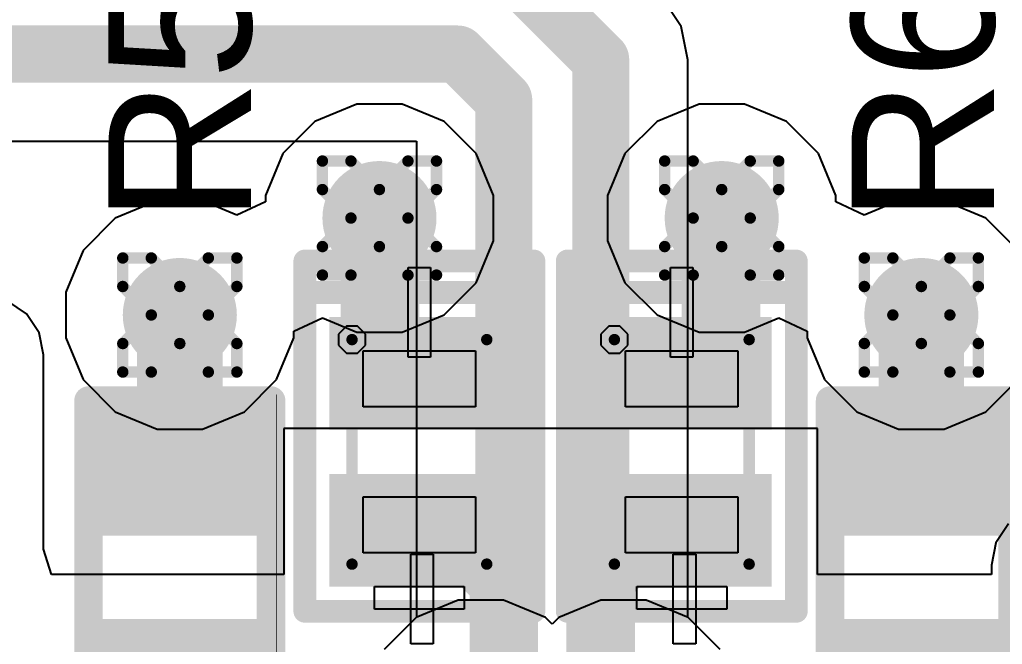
# Model space of a CAD drawing. Header units: inches. Extents: x -13 to 356, y -4 to 120.
# Drawn here: x 8.456 to 12.832, y 4.807 to 7.589 of the extents above; entities that cross this region are included whole.
import ezdxf

# ---------------------------------------------------------------- set-up
doc = ezdxf.new("R2010")
doc.units = ezdxf.units.IN
for name, color, linetype in [('Bottom Layer', 5, 'Continuous'), ('Drill Drawing', 1, 'Continuous'), ('GND', 16, 'Continuous'), ('Mechanical 15', 56, 'Continuous'), ('Mechanical 6', 56, 'Continuous'), ('POWER', 76, 'Continuous'), ('Top Layer', 1, 'Continuous'), ('Top Overlay', 2, 'Continuous'), ('Top Paste', 8, 'Continuous'), ('Top Solder', 216, 'Continuous'), ('Via Holes', 16, 'Continuous')]:
    doc.layers.add(name, color=color, linetype=linetype)
doc.styles.add('Arial', font='', dxfattribs={"height": 0.2})
doc.styles.get('Arial').set_extended_font_data('Arial')

# ---------------------------------------------------------------- blocks, each defined once
blk = doc.blocks.new('R___0402_18')
at = {"layer": 'Top Layer'}
for points in [[(-0.6985, -0.3175), (-0.6985, 0.3175), (-0.2413, 0.3175), (-0.2413, -0.3175)], [(0.2413, -0.3175), (0.2413, 0.3175), (0.6985, 0.3175), (0.6985, -0.3175)]]:
    blk.add_hatch(color=1, dxfattribs=at).paths.add_polyline_path(points)
at = {"layer": 'Top Paste'}
for points in [[(-0.6985, -0.3175), (-0.6985, 0.3175), (-0.2413, 0.3175), (-0.2413, -0.3175)], [(0.2413, -0.3175), (0.2413, 0.3175), (0.6985, 0.3175), (0.6985, -0.3175)]]:
    blk.add_hatch(color=8, dxfattribs=at).paths.add_polyline_path(points)
at = {"layer": 'Top Solder'}
for points in [[(-0.7535, -0.3725), (-0.7535, 0.3725), (-0.1863, 0.3725), (-0.1863, -0.3725)], [(0.1863, -0.3725), (0.1863, 0.3725), (0.7535, 0.3725), (0.7535, -0.3725)]]:
    blk.add_hatch(color=216, dxfattribs=at).paths.add_polyline_path(points)
at = {"layer": 'Top Overlay'}
for points in [[(-0.7874, 0.4064, 0.127, 0.127, 0), (0.7874, 0.4064, 0.127, 0.127, 0)], [(-0.7874, 0.4064, 0.127, 0.127, 0), (-0.7874, -0.4064, 0.127, 0.127, 0)], [(0.7874, 0.4064, 0.127, 0.127, 0), (0.7874, -0.4064, 0.127, 0.127, 0)], [(-0.7874, -0.4064, 0.127, 0.127, 0), (0.7874, -0.4064, 0.127, 0.127, 0)], [(-0.8128, -0.4318, 0.00323, 0.00323, 0), (0.8128, -0.4318, 0.00323, 0.00323, 0)]]:
    blk.add_lwpolyline(points, format="xyseb", dxfattribs=at)
for points in [[(-0.8191, 0.4064, 0.0635, 0.0635, 1), (-0.7556, 0.4064, 0.0635, 0.0635, 1)], [(-0.8191, 0.4064, 0.0635, 0.0635, 1), (-0.7556, 0.4064, 0.0635, 0.0635, 1)], [(0.7556, 0.4064, 0.0635, 0.0635, 1), (0.8191, 0.4064, 0.0635, 0.0635, 1)], [(0.7556, 0.4064, 0.0635, 0.0635, 1), (0.8191, 0.4064, 0.0635, 0.0635, 1)], [(-0.8191, -0.4064, 0.0635, 0.0635, 1), (-0.7556, -0.4064, 0.0635, 0.0635, 1)], [(-0.8191, -0.4064, 0.0635, 0.0635, 1), (-0.7556, -0.4064, 0.0635, 0.0635, 1)], [(0.7556, -0.4064, 0.0635, 0.0635, 1), (0.8191, -0.4064, 0.0635, 0.0635, 1)], [(0.7556, -0.4064, 0.0635, 0.0635, 1), (0.8191, -0.4064, 0.0635, 0.0635, 1)], [(-0.8136, -0.4318, 0.00161, 0.00161, 1), (-0.812, -0.4318, 0.00161, 0.00161, 1)], [(0.812, -0.4318, 0.00161, 0.00161, 1), (0.8136, -0.4318, 0.00161, 0.00161, 1)]]:
    blk.add_lwpolyline(points, format="xyseb", close=True, dxfattribs=at)
blk = doc.blocks.new('R___0402_19')
at = {"layer": 'Top Layer'}
for points in [[(-0.6985, -0.3175), (-0.6985, 0.3175), (-0.2413, 0.3175), (-0.2413, -0.3175)], [(0.2413, -0.3175), (0.2413, 0.3175), (0.6985, 0.3175), (0.6985, -0.3175)]]:
    blk.add_hatch(color=1, dxfattribs=at).paths.add_polyline_path(points)
at = {"layer": 'Top Paste'}
for points in [[(-0.6985, -0.3175), (-0.6985, 0.3175), (-0.2413, 0.3175), (-0.2413, -0.3175)], [(0.2413, -0.3175), (0.2413, 0.3175), (0.6985, 0.3175), (0.6985, -0.3175)]]:
    blk.add_hatch(color=8, dxfattribs=at).paths.add_polyline_path(points)
at = {"layer": 'Top Solder'}
for points in [[(-0.7535, -0.3725), (-0.7535, 0.3725), (-0.1863, 0.3725), (-0.1863, -0.3725)], [(0.1863, -0.3725), (0.1863, 0.3725), (0.7535, 0.3725), (0.7535, -0.3725)]]:
    blk.add_hatch(color=216, dxfattribs=at).paths.add_polyline_path(points)
at = {"layer": 'Top Overlay'}
for points in [[(-0.7874, 0.4064, 0.127, 0.127, 0), (0.7874, 0.4064, 0.127, 0.127, 0)], [(-0.7874, 0.4064, 0.127, 0.127, 0), (-0.7874, -0.4064, 0.127, 0.127, 0)], [(0.7874, 0.4064, 0.127, 0.127, 0), (0.7874, -0.4064, 0.127, 0.127, 0)], [(-0.7874, -0.4064, 0.127, 0.127, 0), (0.7874, -0.4064, 0.127, 0.127, 0)], [(-0.8128, -0.4318, 0.00323, 0.00323, 0), (0.8128, -0.4318, 0.00323, 0.00323, 0)]]:
    blk.add_lwpolyline(points, format="xyseb", dxfattribs=at)
for points in [[(-0.8191, 0.4064, 0.0635, 0.0635, 1), (-0.7556, 0.4064, 0.0635, 0.0635, 1)], [(-0.8191, 0.4064, 0.0635, 0.0635, 1), (-0.7556, 0.4064, 0.0635, 0.0635, 1)], [(0.7556, 0.4064, 0.0635, 0.0635, 1), (0.8191, 0.4064, 0.0635, 0.0635, 1)], [(0.7556, 0.4064, 0.0635, 0.0635, 1), (0.8191, 0.4064, 0.0635, 0.0635, 1)], [(-0.8191, -0.4064, 0.0635, 0.0635, 1), (-0.7556, -0.4064, 0.0635, 0.0635, 1)], [(-0.8191, -0.4064, 0.0635, 0.0635, 1), (-0.7556, -0.4064, 0.0635, 0.0635, 1)], [(0.7556, -0.4064, 0.0635, 0.0635, 1), (0.8191, -0.4064, 0.0635, 0.0635, 1)], [(0.7556, -0.4064, 0.0635, 0.0635, 1), (0.8191, -0.4064, 0.0635, 0.0635, 1)], [(-0.8136, -0.4318, 0.00161, 0.00161, 1), (-0.812, -0.4318, 0.00161, 0.00161, 1)], [(0.812, -0.4318, 0.00161, 0.00161, 1), (0.8136, -0.4318, 0.00161, 0.00161, 1)]]:
    blk.add_lwpolyline(points, format="xyseb", close=True, dxfattribs=at)
blk = doc.blocks.new('X1_DFN1006_2_L1_0_W0_6_RD_53')
at = {"layer": 'Top Layer'}
for points in [[(-0.55, 0.35), (-0.15, 0.35), (-0.15, -0.35), (-0.55, -0.35)], [(0.15, 0.35), (0.55, 0.35), (0.55, -0.35), (0.15, -0.35)]]:
    blk.add_hatch(color=1, dxfattribs=at).paths.add_polyline_path(points)
at = {"layer": 'Top Paste'}
for points in [[(-0.55, 0.35), (-0.15, 0.35), (-0.15, -0.35), (-0.55, -0.35)], [(0.15, 0.35), (0.55, 0.35), (0.55, -0.35), (0.15, -0.35)]]:
    blk.add_hatch(color=8, dxfattribs=at).paths.add_polyline_path(points)
at = {"layer": 'Top Solder'}
for points in [[(-0.6008, 0.4008), (-0.0992, 0.4008), (-0.0992, -0.4008), (-0.6008, -0.4008)], [(0.0992, 0.4008), (0.6008, 0.4008), (0.6008, -0.4008), (0.0992, -0.4008)]]:
    blk.add_hatch(color=216, dxfattribs=at).paths.add_polyline_path(points)
at = {"layer": 'Mechanical 15'}
for p, q in [((-0.4501, -0.25), (-0.4501, 0.25)), ((-0.4501, 0.25), (-0.2001, 0.25)), ((-0.2001, 0.25), (-0.2001, -0.25)), ((0.2, 0.25), (0.2, 0.25)), ((0.2, 0.25), (0.45, 0.25)), ((0.2, -0.25), (0.2, 0.25)), ((0.45, 0.25), (0.45, -0.25)), ((-0.5247, -0.24), (-0.5598, -0.2751)), ((-0.475, -0.24), (-0.5247, -0.24)), ((-0.4399, -0.2751), (-0.475, -0.24)), ((-0.2001, -0.25), (-0.4501, -0.25)), ((-0.2001, -0.25), (-0.2001, -0.25)), ((0.45, -0.25), (0.2, -0.25)), ((-0.5598, -0.2751), (-0.5598, -0.3)), ((-0.5598, -0.3), (-0.5598, -0.3248)), ((-0.4399, -0.3), (-0.4399, -0.2751)), ((-0.4399, -0.3), (-0.4399, -0.3)), ((-0.4399, -0.3248), (-0.4399, -0.3)), ((-0.5598, -0.3248), (-0.5247, -0.3599)), ((-0.475, -0.3599), (-0.4399, -0.3248)), ((-0.5247, -0.3599), (-0.475, -0.3599))]:
    blk.add_line(p, q, dxfattribs=at)
for points in [[(-0.5, -0.3, 0.0508, 0.0508, 0), (-0.5, 0.3, 0.0508, 0.0508, 0)], [(0.5, 0.3, 0.0508, 0.0508, 0), (-0.5, 0.3, 0.0508, 0.0508, 0)], [(0.5, -0.3, 0.0508, 0.0508, 0), (0.5, 0.3, 0.0508, 0.0508, 0)], [(0.5, -0.3, 0.0508, 0.0508, 0), (-0.5, -0.3, 0.0508, 0.0508, 0)]]:
    blk.add_lwpolyline(points, format="xyseb", dxfattribs=at)
for points in [[(-0.5127, 0.3, 0.0254, 0.0254, 1), (-0.4873, 0.3, 0.0254, 0.0254, 1)], [(-0.5127, 0.3, 0.0254, 0.0254, 1), (-0.4873, 0.3, 0.0254, 0.0254, 1)], [(0.4873, 0.3, 0.0254, 0.0254, 1), (0.5127, 0.3, 0.0254, 0.0254, 1)], [(0.4873, 0.3, 0.0254, 0.0254, 1), (0.5127, 0.3, 0.0254, 0.0254, 1)], [(-0.5127, -0.3, 0.0254, 0.0254, 1), (-0.4873, -0.3, 0.0254, 0.0254, 1)], [(-0.5127, -0.3, 0.0254, 0.0254, 1), (-0.4873, -0.3, 0.0254, 0.0254, 1)], [(0.4873, -0.3, 0.0254, 0.0254, 1), (0.5127, -0.3, 0.0254, 0.0254, 1)], [(0.4873, -0.3, 0.0254, 0.0254, 1), (0.5127, -0.3, 0.0254, 0.0254, 1)]]:
    blk.add_lwpolyline(points, format="xyseb", close=True, dxfattribs=at)
at = {"layer": 'Mechanical 6'}
for p, q in [((0.6, -0.2), (0.6, 0.2)), ((0.6, 0.2), (0.7, 0.2)), ((0.7, 0.2), (0.7, -0.2)), ((-0.8211, 0.0492), (-0.8211, 0.0492)), ((-0.8211, 0.0492), (-0.4212, 0.0492)), ((-0.8211, -0.0507), (-0.8211, 0.0492)), ((-0.8211, 0.0492), (-0.8211, 0.0492)), ((-0.4212, 0.0492), (-0.4212, -0.0507)), ((0.4552, 0.062), (0.4552, 0.062)), ((0.4552, 0.062), (0.8552, 0.062)), ((0.4552, -0.038), (0.4552, 0.062)), ((0.4552, 0.062), (0.4552, 0.062)), ((0.8552, 0.062), (0.8552, -0.038)), ((0.8552, -0.038), (0.4552, -0.038)), ((-0.4212, -0.0507), (-0.8211, -0.0507)), ((0.6, -0.2), (0.6, -0.2)), ((0.7, -0.2), (0.6, -0.2)), ((0.6, -0.2), (0.6, -0.2))]:
    blk.add_line(p, q, dxfattribs=at)
at = {"layer": 'Top Overlay'}
for points in [[(0.71, 0.51, 0.1016, 0.1016, 0), (-0.85, 0.51, 0.1016, 0.1016, 0)], [(-0.85, -0.51, 0.1016, 0.1016, 0), (-0.85, 0.51, 0.1016, 0.1016, 0)], [(-0.71, -0.51, 0.1016, 0.1016, 0), (-0.71, 0.51, 0.1016, 0.1016, 0)], [(0.71, -0.51, 0.1016, 0.1016, 0), (0.71, 0.51, 0.1016, 0.1016, 0)], [(0.71, -0.51, 0.1016, 0.1016, 0), (-0.85, -0.51, 0.1016, 0.1016, 0)]]:
    blk.add_lwpolyline(points, format="xyseb", dxfattribs=at)
for points in [[(-0.8754, 0.51, 0.0508, 0.0508, 1), (-0.8246, 0.51, 0.0508, 0.0508, 1)], [(-0.8754, 0.51, 0.0508, 0.0508, 1), (-0.8246, 0.51, 0.0508, 0.0508, 1)], [(-0.7354, 0.51, 0.0508, 0.0508, 1), (-0.6846, 0.51, 0.0508, 0.0508, 1)], [(0.6846, 0.51, 0.0508, 0.0508, 1), (0.7354, 0.51, 0.0508, 0.0508, 1)], [(0.6846, 0.51, 0.0508, 0.0508, 1), (0.7354, 0.51, 0.0508, 0.0508, 1)], [(-0.8754, -0.51, 0.0508, 0.0508, 1), (-0.8246, -0.51, 0.0508, 0.0508, 1)], [(-0.8754, -0.51, 0.0508, 0.0508, 1), (-0.8246, -0.51, 0.0508, 0.0508, 1)], [(-0.7354, -0.51, 0.0508, 0.0508, 1), (-0.6846, -0.51, 0.0508, 0.0508, 1)], [(0.6846, -0.51, 0.0508, 0.0508, 1), (0.7354, -0.51, 0.0508, 0.0508, 1)], [(0.6846, -0.51, 0.0508, 0.0508, 1), (0.7354, -0.51, 0.0508, 0.0508, 1)]]:
    blk.add_lwpolyline(points, format="xyseb", close=True, dxfattribs=at)
blk = doc.blocks.new('X1_DFN1006_2_L1_0_W0_6_RD_54')
at = {"layer": 'Top Layer'}
for points in [[(-0.55, 0.35), (-0.15, 0.35), (-0.15, -0.35), (-0.55, -0.35)], [(0.15, 0.35), (0.55, 0.35), (0.55, -0.35), (0.15, -0.35)]]:
    blk.add_hatch(color=1, dxfattribs=at).paths.add_polyline_path(points)
at = {"layer": 'Top Paste'}
for points in [[(-0.55, 0.35), (-0.15, 0.35), (-0.15, -0.35), (-0.55, -0.35)], [(0.15, 0.35), (0.55, 0.35), (0.55, -0.35), (0.15, -0.35)]]:
    blk.add_hatch(color=8, dxfattribs=at).paths.add_polyline_path(points)
at = {"layer": 'Top Solder'}
for points in [[(-0.6008, 0.4008), (-0.0992, 0.4008), (-0.0992, -0.4008), (-0.6008, -0.4008)], [(0.0992, 0.4008), (0.6008, 0.4008), (0.6008, -0.4008), (0.0992, -0.4008)]]:
    blk.add_hatch(color=216, dxfattribs=at).paths.add_polyline_path(points)
at = {"layer": 'Mechanical 15'}
for p, q in [((-0.4501, -0.25), (-0.4501, 0.25)), ((-0.4501, 0.25), (-0.2001, 0.25)), ((-0.2001, 0.25), (-0.2001, -0.25)), ((0.2, 0.25), (0.2, 0.25)), ((0.2, 0.25), (0.45, 0.25)), ((0.2, -0.25), (0.2, 0.25)), ((0.45, 0.25), (0.45, -0.25)), ((-0.5247, -0.24), (-0.5598, -0.2751)), ((-0.475, -0.24), (-0.5247, -0.24)), ((-0.4399, -0.2751), (-0.475, -0.24)), ((-0.2001, -0.25), (-0.4501, -0.25)), ((-0.2001, -0.25), (-0.2001, -0.25)), ((0.45, -0.25), (0.2, -0.25)), ((-0.5598, -0.2751), (-0.5598, -0.3)), ((-0.5598, -0.3), (-0.5598, -0.3248)), ((-0.4399, -0.3), (-0.4399, -0.2751)), ((-0.4399, -0.3), (-0.4399, -0.3)), ((-0.4399, -0.3248), (-0.4399, -0.3)), ((-0.5598, -0.3248), (-0.5247, -0.3599)), ((-0.475, -0.3599), (-0.4399, -0.3248)), ((-0.5247, -0.3599), (-0.475, -0.3599))]:
    blk.add_line(p, q, dxfattribs=at)
for points in [[(-0.5, -0.3, 0.0508, 0.0508, 0), (-0.5, 0.3, 0.0508, 0.0508, 0)], [(0.5, 0.3, 0.0508, 0.0508, 0), (-0.5, 0.3, 0.0508, 0.0508, 0)], [(0.5, -0.3, 0.0508, 0.0508, 0), (0.5, 0.3, 0.0508, 0.0508, 0)], [(0.5, -0.3, 0.0508, 0.0508, 0), (-0.5, -0.3, 0.0508, 0.0508, 0)]]:
    blk.add_lwpolyline(points, format="xyseb", dxfattribs=at)
for points in [[(-0.5127, 0.3, 0.0254, 0.0254, 1), (-0.4873, 0.3, 0.0254, 0.0254, 1)], [(-0.5127, 0.3, 0.0254, 0.0254, 1), (-0.4873, 0.3, 0.0254, 0.0254, 1)], [(0.4873, 0.3, 0.0254, 0.0254, 1), (0.5127, 0.3, 0.0254, 0.0254, 1)], [(0.4873, 0.3, 0.0254, 0.0254, 1), (0.5127, 0.3, 0.0254, 0.0254, 1)], [(-0.5127, -0.3, 0.0254, 0.0254, 1), (-0.4873, -0.3, 0.0254, 0.0254, 1)], [(-0.5127, -0.3, 0.0254, 0.0254, 1), (-0.4873, -0.3, 0.0254, 0.0254, 1)], [(0.4873, -0.3, 0.0254, 0.0254, 1), (0.5127, -0.3, 0.0254, 0.0254, 1)], [(0.4873, -0.3, 0.0254, 0.0254, 1), (0.5127, -0.3, 0.0254, 0.0254, 1)]]:
    blk.add_lwpolyline(points, format="xyseb", close=True, dxfattribs=at)
at = {"layer": 'Mechanical 6'}
for p, q in [((0.6, -0.2), (0.6, 0.2)), ((0.6, 0.2), (0.7, 0.2)), ((0.7, 0.2), (0.7, -0.2)), ((-0.8211, 0.0492), (-0.8211, 0.0492)), ((-0.8211, 0.0492), (-0.4212, 0.0492)), ((-0.8211, -0.0507), (-0.8211, 0.0492)), ((-0.8211, 0.0492), (-0.8211, 0.0492)), ((-0.4212, 0.0492), (-0.4212, -0.0507)), ((0.4552, 0.062), (0.4552, 0.062)), ((0.4552, 0.062), (0.8552, 0.062)), ((0.4552, -0.038), (0.4552, 0.062)), ((0.4552, 0.062), (0.4552, 0.062)), ((0.8552, 0.062), (0.8552, -0.038)), ((0.8552, -0.038), (0.4552, -0.038)), ((-0.4212, -0.0507), (-0.8211, -0.0507)), ((0.6, -0.2), (0.6, -0.2)), ((0.7, -0.2), (0.6, -0.2)), ((0.6, -0.2), (0.6, -0.2))]:
    blk.add_line(p, q, dxfattribs=at)
at = {"layer": 'Top Overlay'}
for points in [[(0.71, 0.51, 0.1016, 0.1016, 0), (-0.85, 0.51, 0.1016, 0.1016, 0)], [(-0.85, -0.51, 0.1016, 0.1016, 0), (-0.85, 0.51, 0.1016, 0.1016, 0)], [(-0.71, -0.51, 0.1016, 0.1016, 0), (-0.71, 0.51, 0.1016, 0.1016, 0)], [(0.71, -0.51, 0.1016, 0.1016, 0), (0.71, 0.51, 0.1016, 0.1016, 0)], [(0.71, -0.51, 0.1016, 0.1016, 0), (-0.85, -0.51, 0.1016, 0.1016, 0)]]:
    blk.add_lwpolyline(points, format="xyseb", dxfattribs=at)
for points in [[(-0.8754, 0.51, 0.0508, 0.0508, 1), (-0.8246, 0.51, 0.0508, 0.0508, 1)], [(-0.8754, 0.51, 0.0508, 0.0508, 1), (-0.8246, 0.51, 0.0508, 0.0508, 1)], [(-0.7354, 0.51, 0.0508, 0.0508, 1), (-0.6846, 0.51, 0.0508, 0.0508, 1)], [(0.6846, 0.51, 0.0508, 0.0508, 1), (0.7354, 0.51, 0.0508, 0.0508, 1)], [(0.6846, 0.51, 0.0508, 0.0508, 1), (0.7354, 0.51, 0.0508, 0.0508, 1)], [(-0.8754, -0.51, 0.0508, 0.0508, 1), (-0.8246, -0.51, 0.0508, 0.0508, 1)], [(-0.8754, -0.51, 0.0508, 0.0508, 1), (-0.8246, -0.51, 0.0508, 0.0508, 1)], [(-0.7354, -0.51, 0.0508, 0.0508, 1), (-0.6846, -0.51, 0.0508, 0.0508, 1)], [(0.6846, -0.51, 0.0508, 0.0508, 1), (0.7354, -0.51, 0.0508, 0.0508, 1)], [(0.6846, -0.51, 0.0508, 0.0508, 1), (0.7354, -0.51, 0.0508, 0.0508, 1)]]:
    blk.add_lwpolyline(points, format="xyseb", close=True, dxfattribs=at)

msp = doc.modelspace()

# ---------------------------------------------------------------- hatches: boundary and pattern name
at = {"layer": 'Bottom Layer'}
h = msp.add_hatch(color=5, dxfattribs=at)
edge = h.paths.add_edge_path()
edge.add_arc((10.0584, 6.7056), 0.254, 0, 360)
h = msp.add_hatch(color=5, dxfattribs=at)
edge = h.paths.add_edge_path()
edge.add_arc((11.5824, 6.7056), 0.254, 0, 360)
h = msp.add_hatch(color=5, dxfattribs=at)
edge = h.paths.add_edge_path()
edge.add_arc((9.1694, 6.2738), 0.254, 0, 360)
h = msp.add_hatch(color=5, dxfattribs=at)
edge = h.paths.add_edge_path()
edge.add_arc((12.4714, 6.2738), 0.254, 0, 360)
at = {"layer": 'GND'}
h = msp.add_hatch(color=16, dxfattribs=at)
edge = h.paths.add_edge_path()
edge.add_arc((10.0584, 6.7056), 0.254, 0, 360)
h = msp.add_hatch(color=16, dxfattribs=at)
edge = h.paths.add_edge_path()
edge.add_arc((11.5824, 6.7056), 0.254, 0, 360)
h = msp.add_hatch(color=16, dxfattribs=at)
edge = h.paths.add_edge_path()
edge.add_arc((9.1694, 6.2738), 0.254, 0, 360)
h = msp.add_hatch(color=16, dxfattribs=at)
edge = h.paths.add_edge_path()
edge.add_arc((12.4714, 6.2738), 0.254, 0, 360)
at = {"layer": 'POWER'}
h = msp.add_hatch(color=76, dxfattribs=at)
edge = h.paths.add_edge_path()
edge.add_arc((10.0584, 6.7056), 0.254, 0, 360)
h = msp.add_hatch(color=76, dxfattribs=at)
edge = h.paths.add_edge_path()
edge.add_arc((11.5824, 6.7056), 0.254, 0, 360)
h = msp.add_hatch(color=76, dxfattribs=at)
edge = h.paths.add_edge_path()
edge.add_arc((9.1694, 6.2738), 0.254, 0, 360)
h = msp.add_hatch(color=76, dxfattribs=at)
edge = h.paths.add_edge_path()
edge.add_arc((12.4714, 6.2738), 0.254, 0, 360)
at = {"layer": 'Top Layer'}
h = msp.add_hatch(color=1, dxfattribs=at)
edge = h.paths.add_edge_path()
edge.add_arc((10.0584, 6.7056), 0.254, 0, 360)
h = msp.add_hatch(color=1, dxfattribs=at)
edge = h.paths.add_edge_path()
edge.add_arc((11.5824, 6.7056), 0.254, 0, 360)
for points in [[(9.8862, 5.8142), (10.2362, 5.8142), (10.2362, 6.7056), (9.8862, 6.7056)], [(11.7546, 6.7056), (11.4046, 6.7056), (11.4046, 5.8142), (11.7546, 5.8142)]]:
    msp.add_hatch(color=1, dxfattribs=at).paths.add_polyline_path(points)
h = msp.add_hatch(color=1, dxfattribs=at)
edge = h.paths.add_edge_path()
edge.add_arc((9.1694, 6.2738), 0.254, 0, 360)
h = msp.add_hatch(color=1, dxfattribs=at)
edge = h.paths.add_edge_path()
edge.add_arc((12.4714, 6.2738), 0.254, 0, 360)
at = {"layer": 'Via Holes'}
h = msp.add_hatch(color=7, dxfattribs=at)
edge = h.paths.add_edge_path()
edge.add_arc((10.0584, 6.7056), 0.127, 0, 360)
h = msp.add_hatch(color=7, dxfattribs=at)
edge = h.paths.add_edge_path()
edge.add_arc((11.5824, 6.7056), 0.127, 0, 360)
h = msp.add_hatch(color=7, dxfattribs=at)
edge = h.paths.add_edge_path()
edge.add_arc((9.1694, 6.2738), 0.127, 0, 360)
h = msp.add_hatch(color=7, dxfattribs=at)
edge = h.paths.add_edge_path()
edge.add_arc((12.4714, 6.2738), 0.127, 0, 360)

# ---------------------------------------------------------------- linework, layer by layer
at = {"layer": 'Bottom Layer'}
for p, q in [((11.4025, 7.5594), (11.3183, 7.6854)), ((11.4321, 7.4107), (11.4025, 7.5594)), ((11.4321, 4.9268), (11.4321, 7.4107)), ((5.7964, 7.0479), (10.2234, 7.0479)), ((10.2234, 7.0479), (10.2234, 4.9268)), ((10.2225, 4.9265), (10.0796, 4.7836)), ((10.2234, 4.9268), (10.2225, 4.9265)), ((11.433, 4.9265), (11.4321, 4.9268)), ((11.5759, 4.7836), (11.433, 4.9265))]:
    msp.add_line(p, q, dxfattribs=at)
for points in [[(10.5862, 7.8681, 0.254, 0.254, 0), (11.0436, 7.4107, 0.254, 0.254, 0)], [(5.387, 7.4363, 0.254, 0.254, 0), (10.4073, 7.4363, 0.254, 0.254, 0)], [(10.4073, 7.4363, 0.254, 0.254, 0), (10.6118, 7.2318, 0.254, 0.254, 0)], [(11.0436, 4.6524, 0.254, 0.254, 0), (11.0436, 7.4107, 0.254, 0.254, 0)], [(10.6118, 4.6524, 0.254, 0.254, 0), (10.6118, 7.2318, 0.254, 0.254, 0)]]:
    msp.add_lwpolyline(points, format="xyseb", dxfattribs=at)
for points in [[(10.3438, 7.4363, 0.127, 0.127, 1), (10.4708, 7.4363, 0.127, 0.127, 1)], [(10.3438, 7.4363, 0.127, 0.127, 1), (10.4708, 7.4363, 0.127, 0.127, 1)], [(10.9801, 7.4107, 0.127, 0.127, 1), (11.1071, 7.4107, 0.127, 0.127, 1)], [(10.9801, 7.4107, 0.127, 0.127, 1), (11.1071, 7.4107, 0.127, 0.127, 1)], [(10.5483, 7.2318, 0.127, 0.127, 1), (10.6753, 7.2318, 0.127, 0.127, 1)], [(10.5483, 7.2318, 0.127, 0.127, 1), (10.6753, 7.2318, 0.127, 0.127, 1)]]:
    msp.add_lwpolyline(points, format="xyseb", close=True, dxfattribs=at)
at = {"layer": 'Drill Drawing'}
for points in [[(9.8044, 6.8326, 0.0508, 0.0508, 0), (9.8044, 6.9596, 0.0508, 0.0508, 0)], [(9.8044, 6.9596, 0.0508, 0.0508, 0), (9.9314, 6.9596, 0.0508, 0.0508, 0)], [(9.9314, 6.9596, 0.0508, 0.0508, 0), (10.0584, 6.8326, 0.0508, 0.0508, 0)], [(10.0584, 6.8326, 0.0508, 0.0508, 0), (10.1854, 6.9596, 0.0508, 0.0508, 0)], [(10.1854, 6.9596, 0.0508, 0.0508, 0), (10.3124, 6.9596, 0.0508, 0.0508, 0)], [(10.3124, 6.8326, 0.0508, 0.0508, 0), (10.3124, 6.9596, 0.0508, 0.0508, 0)], [(11.3284, 6.8326, 0.0508, 0.0508, 0), (11.3284, 6.9596, 0.0508, 0.0508, 0)], [(11.3284, 6.9596, 0.0508, 0.0508, 0), (11.4554, 6.9596, 0.0508, 0.0508, 0)], [(11.4554, 6.9596, 0.0508, 0.0508, 0), (11.5824, 6.8326, 0.0508, 0.0508, 0)], [(11.5824, 6.8326, 0.0508, 0.0508, 0), (11.7094, 6.9596, 0.0508, 0.0508, 0)], [(11.7094, 6.9596, 0.0508, 0.0508, 0), (11.8364, 6.9596, 0.0508, 0.0508, 0)], [(11.8364, 6.8326, 0.0508, 0.0508, 0), (11.8364, 6.9596, 0.0508, 0.0508, 0)], [(9.8044, 6.8326, 0.0508, 0.0508, 0), (9.9314, 6.7056, 0.0508, 0.0508, 0)], [(10.1854, 6.7056, 0.0508, 0.0508, 0), (10.3124, 6.8326, 0.0508, 0.0508, 0)], [(11.3284, 6.8326, 0.0508, 0.0508, 0), (11.4554, 6.7056, 0.0508, 0.0508, 0)], [(11.7094, 6.7056, 0.0508, 0.0508, 0), (11.8364, 6.8326, 0.0508, 0.0508, 0)], [(9.8044, 6.5786, 0.0508, 0.0508, 0), (9.9314, 6.7056, 0.0508, 0.0508, 0)], [(10.1854, 6.7056, 0.0508, 0.0508, 0), (10.3124, 6.5786, 0.0508, 0.0508, 0)], [(11.3284, 6.5786, 0.0508, 0.0508, 0), (11.4554, 6.7056, 0.0508, 0.0508, 0)], [(11.7094, 6.7056, 0.0508, 0.0508, 0), (11.8364, 6.5786, 0.0508, 0.0508, 0)], [(9.8044, 6.4516, 0.0508, 0.0508, 0), (9.8044, 6.5786, 0.0508, 0.0508, 0)], [(9.9314, 6.4516, 0.0508, 0.0508, 0), (10.0584, 6.5786, 0.0508, 0.0508, 0)], [(10.0584, 6.5786, 0.0508, 0.0508, 0), (10.1854, 6.4516, 0.0508, 0.0508, 0)], [(10.3124, 6.4516, 0.0508, 0.0508, 0), (10.3124, 6.5786, 0.0508, 0.0508, 0)], [(11.3284, 6.4516, 0.0508, 0.0508, 0), (11.3284, 6.5786, 0.0508, 0.0508, 0)], [(11.4554, 6.4516, 0.0508, 0.0508, 0), (11.5824, 6.5786, 0.0508, 0.0508, 0)], [(11.5824, 6.5786, 0.0508, 0.0508, 0), (11.7094, 6.4516, 0.0508, 0.0508, 0)], [(11.8364, 6.4516, 0.0508, 0.0508, 0), (11.8364, 6.5786, 0.0508, 0.0508, 0)], [(8.9154, 6.4008, 0.0508, 0.0508, 0), (8.9154, 6.5278, 0.0508, 0.0508, 0)], [(8.9154, 6.5278, 0.0508, 0.0508, 0), (9.0424, 6.5278, 0.0508, 0.0508, 0)], [(9.0424, 6.5278, 0.0508, 0.0508, 0), (9.1694, 6.4008, 0.0508, 0.0508, 0)], [(9.1694, 6.4008, 0.0508, 0.0508, 0), (9.2964, 6.5278, 0.0508, 0.0508, 0)], [(9.2964, 6.5278, 0.0508, 0.0508, 0), (9.4234, 6.5278, 0.0508, 0.0508, 0)], [(9.4234, 6.4008, 0.0508, 0.0508, 0), (9.4234, 6.5278, 0.0508, 0.0508, 0)], [(12.2174, 6.4008, 0.0508, 0.0508, 0), (12.2174, 6.5278, 0.0508, 0.0508, 0)], [(12.2174, 6.5278, 0.0508, 0.0508, 0), (12.3444, 6.5278, 0.0508, 0.0508, 0)], [(12.3444, 6.5278, 0.0508, 0.0508, 0), (12.4714, 6.4008, 0.0508, 0.0508, 0)], [(12.4714, 6.4008, 0.0508, 0.0508, 0), (12.5984, 6.5278, 0.0508, 0.0508, 0)], [(12.5984, 6.5278, 0.0508, 0.0508, 0), (12.7254, 6.5278, 0.0508, 0.0508, 0)], [(12.7254, 6.4008, 0.0508, 0.0508, 0), (12.7254, 6.5278, 0.0508, 0.0508, 0)], [(9.8044, 6.4516, 0.0508, 0.0508, 0), (9.9314, 6.4516, 0.0508, 0.0508, 0)], [(10.1854, 6.4516, 0.0508, 0.0508, 0), (10.3124, 6.4516, 0.0508, 0.0508, 0)], [(11.3284, 6.4516, 0.0508, 0.0508, 0), (11.4554, 6.4516, 0.0508, 0.0508, 0)], [(11.7094, 6.4516, 0.0508, 0.0508, 0), (11.8364, 6.4516, 0.0508, 0.0508, 0)], [(8.9154, 6.4008, 0.0508, 0.0508, 0), (9.0424, 6.2738, 0.0508, 0.0508, 0)], [(9.2964, 6.2738, 0.0508, 0.0508, 0), (9.4234, 6.4008, 0.0508, 0.0508, 0)], [(12.2174, 6.4008, 0.0508, 0.0508, 0), (12.3444, 6.2738, 0.0508, 0.0508, 0)], [(12.5984, 6.2738, 0.0508, 0.0508, 0), (12.7254, 6.4008, 0.0508, 0.0508, 0)], [(8.9154, 6.1468, 0.0508, 0.0508, 0), (9.0424, 6.2738, 0.0508, 0.0508, 0)], [(9.2964, 6.2738, 0.0508, 0.0508, 0), (9.4234, 6.1468, 0.0508, 0.0508, 0)], [(12.2174, 6.1468, 0.0508, 0.0508, 0), (12.3444, 6.2738, 0.0508, 0.0508, 0)], [(12.5984, 6.2738, 0.0508, 0.0508, 0), (12.7254, 6.1468, 0.0508, 0.0508, 0)], [(8.9154, 6.0198, 0.0508, 0.0508, 0), (8.9154, 6.1468, 0.0508, 0.0508, 0)], [(9.0424, 6.0198, 0.0508, 0.0508, 0), (9.1694, 6.1468, 0.0508, 0.0508, 0)], [(9.1694, 6.1468, 0.0508, 0.0508, 0), (9.2964, 6.0198, 0.0508, 0.0508, 0)], [(9.4234, 6.0198, 0.0508, 0.0508, 0), (9.4234, 6.1468, 0.0508, 0.0508, 0)], [(12.2174, 6.0198, 0.0508, 0.0508, 0), (12.2174, 6.1468, 0.0508, 0.0508, 0)], [(12.3444, 6.0198, 0.0508, 0.0508, 0), (12.4714, 6.1468, 0.0508, 0.0508, 0)], [(12.4714, 6.1468, 0.0508, 0.0508, 0), (12.5984, 6.0198, 0.0508, 0.0508, 0)], [(12.7254, 6.0198, 0.0508, 0.0508, 0), (12.7254, 6.1468, 0.0508, 0.0508, 0)], [(8.9154, 6.0198, 0.0508, 0.0508, 0), (9.0424, 6.0198, 0.0508, 0.0508, 0)], [(9.2964, 6.0198, 0.0508, 0.0508, 0), (9.4234, 6.0198, 0.0508, 0.0508, 0)], [(12.2174, 6.0198, 0.0508, 0.0508, 0), (12.3444, 6.0198, 0.0508, 0.0508, 0)], [(12.5984, 6.0198, 0.0508, 0.0508, 0), (12.7254, 6.0198, 0.0508, 0.0508, 0)]]:
    msp.add_lwpolyline(points, format="xyseb", dxfattribs=at)
for points in [[(9.7917, 6.9596, 0.0254, 0.0254, 1), (9.8171, 6.9596, 0.0254, 0.0254, 1)], [(9.7917, 6.9596, 0.0254, 0.0254, 1), (9.8171, 6.9596, 0.0254, 0.0254, 1)], [(9.9187, 6.9596, 0.0254, 0.0254, 1), (9.9441, 6.9596, 0.0254, 0.0254, 1)], [(9.9187, 6.9596, 0.0254, 0.0254, 1), (9.9441, 6.9596, 0.0254, 0.0254, 1)], [(10.1727, 6.9596, 0.0254, 0.0254, 1), (10.1981, 6.9596, 0.0254, 0.0254, 1)], [(10.1727, 6.9596, 0.0254, 0.0254, 1), (10.1981, 6.9596, 0.0254, 0.0254, 1)], [(10.2997, 6.9596, 0.0254, 0.0254, 1), (10.3251, 6.9596, 0.0254, 0.0254, 1)], [(10.2997, 6.9596, 0.0254, 0.0254, 1), (10.3251, 6.9596, 0.0254, 0.0254, 1)], [(11.3157, 6.9596, 0.0254, 0.0254, 1), (11.3411, 6.9596, 0.0254, 0.0254, 1)], [(11.3157, 6.9596, 0.0254, 0.0254, 1), (11.3411, 6.9596, 0.0254, 0.0254, 1)], [(11.4427, 6.9596, 0.0254, 0.0254, 1), (11.4681, 6.9596, 0.0254, 0.0254, 1)], [(11.4427, 6.9596, 0.0254, 0.0254, 1), (11.4681, 6.9596, 0.0254, 0.0254, 1)], [(11.6967, 6.9596, 0.0254, 0.0254, 1), (11.7221, 6.9596, 0.0254, 0.0254, 1)], [(11.6967, 6.9596, 0.0254, 0.0254, 1), (11.7221, 6.9596, 0.0254, 0.0254, 1)], [(11.8237, 6.9596, 0.0254, 0.0254, 1), (11.8491, 6.9596, 0.0254, 0.0254, 1)], [(11.8237, 6.9596, 0.0254, 0.0254, 1), (11.8491, 6.9596, 0.0254, 0.0254, 1)], [(9.7917, 6.8326, 0.0254, 0.0254, 1), (9.8171, 6.8326, 0.0254, 0.0254, 1)], [(9.7917, 6.8326, 0.0254, 0.0254, 1), (9.8171, 6.8326, 0.0254, 0.0254, 1)], [(10.0457, 6.8326, 0.0254, 0.0254, 1), (10.0711, 6.8326, 0.0254, 0.0254, 1)], [(10.0457, 6.8326, 0.0254, 0.0254, 1), (10.0711, 6.8326, 0.0254, 0.0254, 1)], [(10.2997, 6.8326, 0.0254, 0.0254, 1), (10.3251, 6.8326, 0.0254, 0.0254, 1)], [(10.2997, 6.8326, 0.0254, 0.0254, 1), (10.3251, 6.8326, 0.0254, 0.0254, 1)], [(11.3157, 6.8326, 0.0254, 0.0254, 1), (11.3411, 6.8326, 0.0254, 0.0254, 1)], [(11.3157, 6.8326, 0.0254, 0.0254, 1), (11.3411, 6.8326, 0.0254, 0.0254, 1)], [(11.5697, 6.8326, 0.0254, 0.0254, 1), (11.5951, 6.8326, 0.0254, 0.0254, 1)], [(11.5697, 6.8326, 0.0254, 0.0254, 1), (11.5951, 6.8326, 0.0254, 0.0254, 1)], [(11.8237, 6.8326, 0.0254, 0.0254, 1), (11.8491, 6.8326, 0.0254, 0.0254, 1)], [(11.8237, 6.8326, 0.0254, 0.0254, 1), (11.8491, 6.8326, 0.0254, 0.0254, 1)], [(9.9187, 6.7056, 0.0254, 0.0254, 1), (9.9441, 6.7056, 0.0254, 0.0254, 1)], [(9.9187, 6.7056, 0.0254, 0.0254, 1), (9.9441, 6.7056, 0.0254, 0.0254, 1)], [(10.1727, 6.7056, 0.0254, 0.0254, 1), (10.1981, 6.7056, 0.0254, 0.0254, 1)], [(10.1727, 6.7056, 0.0254, 0.0254, 1), (10.1981, 6.7056, 0.0254, 0.0254, 1)], [(11.4427, 6.7056, 0.0254, 0.0254, 1), (11.4681, 6.7056, 0.0254, 0.0254, 1)], [(11.4427, 6.7056, 0.0254, 0.0254, 1), (11.4681, 6.7056, 0.0254, 0.0254, 1)], [(11.6967, 6.7056, 0.0254, 0.0254, 1), (11.7221, 6.7056, 0.0254, 0.0254, 1)], [(11.6967, 6.7056, 0.0254, 0.0254, 1), (11.7221, 6.7056, 0.0254, 0.0254, 1)], [(9.7917, 6.5786, 0.0254, 0.0254, 1), (9.8171, 6.5786, 0.0254, 0.0254, 1)], [(9.7917, 6.5786, 0.0254, 0.0254, 1), (9.8171, 6.5786, 0.0254, 0.0254, 1)], [(10.0457, 6.5786, 0.0254, 0.0254, 1), (10.0711, 6.5786, 0.0254, 0.0254, 1)], [(10.0457, 6.5786, 0.0254, 0.0254, 1), (10.0711, 6.5786, 0.0254, 0.0254, 1)], [(10.2997, 6.5786, 0.0254, 0.0254, 1), (10.3251, 6.5786, 0.0254, 0.0254, 1)], [(10.2997, 6.5786, 0.0254, 0.0254, 1), (10.3251, 6.5786, 0.0254, 0.0254, 1)], [(11.3157, 6.5786, 0.0254, 0.0254, 1), (11.3411, 6.5786, 0.0254, 0.0254, 1)], [(11.3157, 6.5786, 0.0254, 0.0254, 1), (11.3411, 6.5786, 0.0254, 0.0254, 1)], [(11.5697, 6.5786, 0.0254, 0.0254, 1), (11.5951, 6.5786, 0.0254, 0.0254, 1)], [(11.5697, 6.5786, 0.0254, 0.0254, 1), (11.5951, 6.5786, 0.0254, 0.0254, 1)], [(11.8237, 6.5786, 0.0254, 0.0254, 1), (11.8491, 6.5786, 0.0254, 0.0254, 1)], [(11.8237, 6.5786, 0.0254, 0.0254, 1), (11.8491, 6.5786, 0.0254, 0.0254, 1)], [(8.9027, 6.5278, 0.0254, 0.0254, 1), (8.9281, 6.5278, 0.0254, 0.0254, 1)], [(8.9027, 6.5278, 0.0254, 0.0254, 1), (8.9281, 6.5278, 0.0254, 0.0254, 1)], [(9.0297, 6.5278, 0.0254, 0.0254, 1), (9.0551, 6.5278, 0.0254, 0.0254, 1)], [(9.0297, 6.5278, 0.0254, 0.0254, 1), (9.0551, 6.5278, 0.0254, 0.0254, 1)], [(9.2837, 6.5278, 0.0254, 0.0254, 1), (9.3091, 6.5278, 0.0254, 0.0254, 1)], [(9.2837, 6.5278, 0.0254, 0.0254, 1), (9.3091, 6.5278, 0.0254, 0.0254, 1)], [(9.4107, 6.5278, 0.0254, 0.0254, 1), (9.4361, 6.5278, 0.0254, 0.0254, 1)], [(9.4107, 6.5278, 0.0254, 0.0254, 1), (9.4361, 6.5278, 0.0254, 0.0254, 1)], [(12.2047, 6.5278, 0.0254, 0.0254, 1), (12.2301, 6.5278, 0.0254, 0.0254, 1)], [(12.2047, 6.5278, 0.0254, 0.0254, 1), (12.2301, 6.5278, 0.0254, 0.0254, 1)], [(12.3317, 6.5278, 0.0254, 0.0254, 1), (12.3571, 6.5278, 0.0254, 0.0254, 1)], [(12.3317, 6.5278, 0.0254, 0.0254, 1), (12.3571, 6.5278, 0.0254, 0.0254, 1)], [(12.5857, 6.5278, 0.0254, 0.0254, 1), (12.6111, 6.5278, 0.0254, 0.0254, 1)], [(12.5857, 6.5278, 0.0254, 0.0254, 1), (12.6111, 6.5278, 0.0254, 0.0254, 1)], [(12.7127, 6.5278, 0.0254, 0.0254, 1), (12.7381, 6.5278, 0.0254, 0.0254, 1)], [(12.7127, 6.5278, 0.0254, 0.0254, 1), (12.7381, 6.5278, 0.0254, 0.0254, 1)], [(9.7917, 6.4516, 0.0254, 0.0254, 1), (9.8171, 6.4516, 0.0254, 0.0254, 1)], [(9.7917, 6.4516, 0.0254, 0.0254, 1), (9.8171, 6.4516, 0.0254, 0.0254, 1)], [(9.9187, 6.4516, 0.0254, 0.0254, 1), (9.9441, 6.4516, 0.0254, 0.0254, 1)], [(9.9187, 6.4516, 0.0254, 0.0254, 1), (9.9441, 6.4516, 0.0254, 0.0254, 1)], [(10.1727, 6.4516, 0.0254, 0.0254, 1), (10.1981, 6.4516, 0.0254, 0.0254, 1)], [(10.1727, 6.4516, 0.0254, 0.0254, 1), (10.1981, 6.4516, 0.0254, 0.0254, 1)], [(10.2997, 6.4516, 0.0254, 0.0254, 1), (10.3251, 6.4516, 0.0254, 0.0254, 1)], [(10.2997, 6.4516, 0.0254, 0.0254, 1), (10.3251, 6.4516, 0.0254, 0.0254, 1)], [(11.3157, 6.4516, 0.0254, 0.0254, 1), (11.3411, 6.4516, 0.0254, 0.0254, 1)], [(11.3157, 6.4516, 0.0254, 0.0254, 1), (11.3411, 6.4516, 0.0254, 0.0254, 1)], [(11.4427, 6.4516, 0.0254, 0.0254, 1), (11.4681, 6.4516, 0.0254, 0.0254, 1)], [(11.4427, 6.4516, 0.0254, 0.0254, 1), (11.4681, 6.4516, 0.0254, 0.0254, 1)], [(11.6967, 6.4516, 0.0254, 0.0254, 1), (11.7221, 6.4516, 0.0254, 0.0254, 1)], [(11.6967, 6.4516, 0.0254, 0.0254, 1), (11.7221, 6.4516, 0.0254, 0.0254, 1)], [(11.8237, 6.4516, 0.0254, 0.0254, 1), (11.8491, 6.4516, 0.0254, 0.0254, 1)], [(11.8237, 6.4516, 0.0254, 0.0254, 1), (11.8491, 6.4516, 0.0254, 0.0254, 1)], [(8.9027, 6.4008, 0.0254, 0.0254, 1), (8.9281, 6.4008, 0.0254, 0.0254, 1)], [(8.9027, 6.4008, 0.0254, 0.0254, 1), (8.9281, 6.4008, 0.0254, 0.0254, 1)], [(9.1567, 6.4008, 0.0254, 0.0254, 1), (9.1821, 6.4008, 0.0254, 0.0254, 1)], [(9.1567, 6.4008, 0.0254, 0.0254, 1), (9.1821, 6.4008, 0.0254, 0.0254, 1)], [(9.4107, 6.4008, 0.0254, 0.0254, 1), (9.4361, 6.4008, 0.0254, 0.0254, 1)], [(9.4107, 6.4008, 0.0254, 0.0254, 1), (9.4361, 6.4008, 0.0254, 0.0254, 1)], [(12.2047, 6.4008, 0.0254, 0.0254, 1), (12.2301, 6.4008, 0.0254, 0.0254, 1)], [(12.2047, 6.4008, 0.0254, 0.0254, 1), (12.2301, 6.4008, 0.0254, 0.0254, 1)], [(12.4587, 6.4008, 0.0254, 0.0254, 1), (12.4841, 6.4008, 0.0254, 0.0254, 1)], [(12.4587, 6.4008, 0.0254, 0.0254, 1), (12.4841, 6.4008, 0.0254, 0.0254, 1)], [(12.7127, 6.4008, 0.0254, 0.0254, 1), (12.7381, 6.4008, 0.0254, 0.0254, 1)], [(12.7127, 6.4008, 0.0254, 0.0254, 1), (12.7381, 6.4008, 0.0254, 0.0254, 1)], [(9.0297, 6.2738, 0.0254, 0.0254, 1), (9.0551, 6.2738, 0.0254, 0.0254, 1)], [(9.0297, 6.2738, 0.0254, 0.0254, 1), (9.0551, 6.2738, 0.0254, 0.0254, 1)], [(9.2837, 6.2738, 0.0254, 0.0254, 1), (9.3091, 6.2738, 0.0254, 0.0254, 1)], [(9.2837, 6.2738, 0.0254, 0.0254, 1), (9.3091, 6.2738, 0.0254, 0.0254, 1)], [(12.3317, 6.2738, 0.0254, 0.0254, 1), (12.3571, 6.2738, 0.0254, 0.0254, 1)], [(12.3317, 6.2738, 0.0254, 0.0254, 1), (12.3571, 6.2738, 0.0254, 0.0254, 1)], [(12.5857, 6.2738, 0.0254, 0.0254, 1), (12.6111, 6.2738, 0.0254, 0.0254, 1)], [(12.5857, 6.2738, 0.0254, 0.0254, 1), (12.6111, 6.2738, 0.0254, 0.0254, 1)], [(8.9027, 6.1468, 0.0254, 0.0254, 1), (8.9281, 6.1468, 0.0254, 0.0254, 1)], [(8.9027, 6.1468, 0.0254, 0.0254, 1), (8.9281, 6.1468, 0.0254, 0.0254, 1)], [(9.1567, 6.1468, 0.0254, 0.0254, 1), (9.1821, 6.1468, 0.0254, 0.0254, 1)], [(9.1567, 6.1468, 0.0254, 0.0254, 1), (9.1821, 6.1468, 0.0254, 0.0254, 1)], [(9.4107, 6.1468, 0.0254, 0.0254, 1), (9.4361, 6.1468, 0.0254, 0.0254, 1)], [(9.4107, 6.1468, 0.0254, 0.0254, 1), (9.4361, 6.1468, 0.0254, 0.0254, 1)], [(12.2047, 6.1468, 0.0254, 0.0254, 1), (12.2301, 6.1468, 0.0254, 0.0254, 1)], [(12.2047, 6.1468, 0.0254, 0.0254, 1), (12.2301, 6.1468, 0.0254, 0.0254, 1)], [(12.4587, 6.1468, 0.0254, 0.0254, 1), (12.4841, 6.1468, 0.0254, 0.0254, 1)], [(12.4587, 6.1468, 0.0254, 0.0254, 1), (12.4841, 6.1468, 0.0254, 0.0254, 1)], [(12.7127, 6.1468, 0.0254, 0.0254, 1), (12.7381, 6.1468, 0.0254, 0.0254, 1)], [(12.7127, 6.1468, 0.0254, 0.0254, 1), (12.7381, 6.1468, 0.0254, 0.0254, 1)], [(8.9027, 6.0198, 0.0254, 0.0254, 1), (8.9281, 6.0198, 0.0254, 0.0254, 1)], [(8.9027, 6.0198, 0.0254, 0.0254, 1), (8.9281, 6.0198, 0.0254, 0.0254, 1)], [(9.0297, 6.0198, 0.0254, 0.0254, 1), (9.0551, 6.0198, 0.0254, 0.0254, 1)], [(9.0297, 6.0198, 0.0254, 0.0254, 1), (9.0551, 6.0198, 0.0254, 0.0254, 1)], [(9.2837, 6.0198, 0.0254, 0.0254, 1), (9.3091, 6.0198, 0.0254, 0.0254, 1)], [(9.2837, 6.0198, 0.0254, 0.0254, 1), (9.3091, 6.0198, 0.0254, 0.0254, 1)], [(9.4107, 6.0198, 0.0254, 0.0254, 1), (9.4361, 6.0198, 0.0254, 0.0254, 1)], [(9.4107, 6.0198, 0.0254, 0.0254, 1), (9.4361, 6.0198, 0.0254, 0.0254, 1)], [(12.2047, 6.0198, 0.0254, 0.0254, 1), (12.2301, 6.0198, 0.0254, 0.0254, 1)], [(12.2047, 6.0198, 0.0254, 0.0254, 1), (12.2301, 6.0198, 0.0254, 0.0254, 1)], [(12.3317, 6.0198, 0.0254, 0.0254, 1), (12.3571, 6.0198, 0.0254, 0.0254, 1)], [(12.3317, 6.0198, 0.0254, 0.0254, 1), (12.3571, 6.0198, 0.0254, 0.0254, 1)], [(12.5857, 6.0198, 0.0254, 0.0254, 1), (12.6111, 6.0198, 0.0254, 0.0254, 1)], [(12.5857, 6.0198, 0.0254, 0.0254, 1), (12.6111, 6.0198, 0.0254, 0.0254, 1)], [(12.7127, 6.0198, 0.0254, 0.0254, 1), (12.7381, 6.0198, 0.0254, 0.0254, 1)], [(12.7127, 6.0198, 0.0254, 0.0254, 1), (12.7381, 6.0198, 0.0254, 0.0254, 1)]]:
    msp.add_lwpolyline(points, format="xyseb", close=True, dxfattribs=at)
at = {"layer": 'GND'}
for p, q in [((10.4092, 5.0038), (10.2225, 4.9265)), ((10.6113, 5.0038), (10.4092, 5.0038)), ((10.798, 4.9265), (10.6113, 5.0038)), ((11.0442, 5.0038), (10.8575, 4.9265)), ((11.2463, 5.0038), (11.0442, 5.0038)), ((11.433, 4.9265), (11.2463, 5.0038)), ((10.2225, 4.9265), (10.0796, 4.7836)), ((10.8277, 4.8967), (10.798, 4.9265)), ((10.8575, 4.9265), (10.8277, 4.8967)), ((11.5759, 4.7836), (11.433, 4.9265))]:
    msp.add_line(p, q, dxfattribs=at)
at = {"layer": 'POWER'}
for p, q in [((9.9574, 7.2136), (9.7706, 7.1363)), ((10.1594, 7.2136), (9.9574, 7.2136)), ((10.3462, 7.1363), (10.1594, 7.2136)), ((11.4814, 7.2136), (11.2946, 7.1363)), ((11.6834, 7.2136), (11.4814, 7.2136)), ((11.8702, 7.1363), (11.6834, 7.2136)), ((9.7706, 7.1363), (9.6277, 6.9934)), ((10.4891, 6.9934), (10.3462, 7.1363)), ((11.2946, 7.1363), (11.1517, 6.9934)), ((12.0131, 6.9934), (11.8702, 7.1363)), ((9.6277, 6.9934), (9.5504, 6.8066)), ((10.5664, 6.8066), (10.4891, 6.9934)), ((11.1517, 6.9934), (11.0744, 6.8066)), ((12.0904, 6.8066), (12.0131, 6.9934)), ((9.5504, 6.8066), (9.5504, 6.7772)), ((10.5664, 6.6046), (10.5664, 6.8066)), ((11.0744, 6.8066), (11.0744, 6.6046)), ((12.0904, 6.7772), (12.0904, 6.8066)), ((9.0684, 6.7818), (8.8816, 6.7045)), ((9.2704, 6.7818), (9.0684, 6.7818)), ((9.4234, 6.7184), (9.2704, 6.7818)), ((9.5504, 6.7772), (9.4234, 6.7184)), ((12.2174, 6.7184), (12.0904, 6.7772)), ((12.3704, 6.7818), (12.2174, 6.7184)), ((12.5724, 6.7818), (12.3704, 6.7818)), ((12.7592, 6.7045), (12.5724, 6.7818)), ((8.8816, 6.7045), (8.7387, 6.5616)), ((12.9021, 6.5616), (12.7592, 6.7045)), ((10.4891, 6.4178), (10.5664, 6.6046)), ((11.0744, 6.6046), (11.1517, 6.4178)), ((8.7387, 6.5616), (8.6614, 6.3748)), ((10.3462, 6.2749), (10.4891, 6.4178)), ((11.1517, 6.4178), (11.2946, 6.2749)), ((8.6614, 6.3748), (8.6614, 6.1728)), ((9.6774, 6.2022), (9.8044, 6.261)), ((9.8044, 6.261), (9.9574, 6.1976)), ((10.1594, 6.1976), (10.3462, 6.2749)), ((11.2946, 6.2749), (11.4814, 6.1976)), ((11.6834, 6.1976), (11.8364, 6.261)), ((11.8364, 6.261), (11.9634, 6.2022)), ((8.6614, 6.1728), (8.7387, 5.986)), ((9.6001, 5.986), (9.6774, 6.1728)), ((9.6774, 6.1728), (9.6774, 6.2022)), ((9.9574, 6.1976), (10.1594, 6.1976)), ((11.4814, 6.1976), (11.6834, 6.1976)), ((11.9634, 6.2022), (11.9634, 6.1728)), ((11.9634, 6.1728), (12.0407, 5.986)), ((8.7387, 5.986), (8.8816, 5.8431)), ((9.4572, 5.8431), (9.6001, 5.986)), ((12.0407, 5.986), (12.1836, 5.8431)), ((12.7592, 5.8431), (12.9021, 5.986)), ((8.8816, 5.8431), (9.0684, 5.7658)), ((9.2704, 5.7658), (9.4572, 5.8431)), ((12.1836, 5.8431), (12.3704, 5.7658)), ((12.5724, 5.7658), (12.7592, 5.8431)), ((9.0684, 5.7658), (9.2704, 5.7658)), ((12.3704, 5.7658), (12.5724, 5.7658)), ((10.4092, 5.0038), (10.2225, 4.9265)), ((10.6113, 5.0038), (10.4092, 5.0038)), ((10.798, 4.9265), (10.6113, 5.0038)), ((11.0442, 5.0038), (10.8575, 4.9265)), ((11.2463, 5.0038), (11.0442, 5.0038)), ((11.433, 4.9265), (11.2463, 5.0038)), ((10.2225, 4.9265), (10.0796, 4.7836)), ((10.8277, 4.8967), (10.798, 4.9265)), ((10.8575, 4.9265), (10.8277, 4.8967)), ((11.5759, 4.7836), (11.433, 4.9265))]:
    msp.add_line(p, q, dxfattribs=at)
at = {"layer": 'Top Layer'}
for p, q in [((8.4871, 6.279), (8.4031, 6.3352)), ((8.5433, 6.195), (8.4871, 6.279)), ((8.563, 6.0959), (8.5433, 6.195)), ((8.563, 5.2306), (8.563, 6.0959)), ((12.0086, 5.7682), (9.6322, 5.7682)), ((9.6322, 5.7682), (9.6322, 5.1181)), ((12.0086, 5.1181), (12.0086, 5.7682)), ((12.8598, 5.3434), (12.8036, 5.2593)), ((12.8036, 5.2593), (12.7839, 5.1602)), ((8.5979, 5.1181), (8.563, 5.2306)), ((12.7839, 5.1602), (12.7839, 5.1181)), ((9.6322, 5.1181), (8.5979, 5.1181)), ((12.7839, 5.1181), (12.0086, 5.1181))]:
    msp.add_line(p, q, dxfattribs=at)
for points in [[(9.1694, 5.5753, 0.381, 0.381, 0), (9.1694, 6.2738, 0.381, 0.381, 0)], [(12.4714, 5.5753, 0.381, 0.381, 0), (12.4714, 6.2738, 0.381, 0.381, 0)], [(10.2362, 5.3142, 0.3048, 0.3048, 0), (10.3862, 5.3142, 0.3048, 0.3048, 0)], [(10.3862, 5.3142, 0.3048, 0.3048, 0), (10.6118, 5.0886, 0.3048, 0.3048, 0)], [(11.0436, 5.1032, 0.3048, 0.3048, 0), (11.2546, 5.3142, 0.3048, 0.3048, 0)], [(11.2546, 5.3142, 0.3048, 0.3048, 0), (11.4046, 5.3142, 0.3048, 0.3048, 0)], [(11.0436, 4.6524, 0.3048, 0.3048, 0), (11.0436, 5.1032, 0.3048, 0.3048, 0)], [(10.6118, 4.6524, 0.3048, 0.3048, 0), (10.6118, 5.0886, 0.3048, 0.3048, 0)]]:
    msp.add_lwpolyline(points, format="xyseb", dxfattribs=at)
for points in [[(9.0741, 6.2738, 0.1905, 0.1905, 1), (9.2646, 6.2738, 0.1905, 0.1905, 1)], [(12.3762, 6.2738, 0.1905, 0.1905, 1), (12.5666, 6.2738, 0.1905, 0.1905, 1)], [(9.0741, 5.5753, 0.1905, 0.1905, 1), (9.2646, 5.5753, 0.1905, 0.1905, 1)], [(12.3762, 5.5753, 0.1905, 0.1905, 1), (12.5666, 5.5753, 0.1905, 0.1905, 1)], [(10.16, 5.3142, 0.1524, 0.1524, 1), (10.3124, 5.3142, 0.1524, 0.1524, 1)], [(10.31, 5.3142, 0.1524, 0.1524, 1), (10.4624, 5.3142, 0.1524, 0.1524, 1)], [(10.31, 5.3142, 0.1524, 0.1524, 1), (10.4624, 5.3142, 0.1524, 0.1524, 1)], [(11.1784, 5.3142, 0.1524, 0.1524, 1), (11.3308, 5.3142, 0.1524, 0.1524, 1)], [(11.1784, 5.3142, 0.1524, 0.1524, 1), (11.3308, 5.3142, 0.1524, 0.1524, 1)], [(11.3284, 5.3142, 0.1524, 0.1524, 1), (11.4808, 5.3142, 0.1524, 0.1524, 1)], [(10.9674, 5.1032, 0.1524, 0.1524, 1), (11.1198, 5.1032, 0.1524, 0.1524, 1)], [(10.9674, 5.1032, 0.1524, 0.1524, 1), (11.1198, 5.1032, 0.1524, 0.1524, 1)], [(10.5356, 5.0886, 0.1524, 0.1524, 1), (10.688, 5.0886, 0.1524, 0.1524, 1)], [(10.5356, 5.0886, 0.1524, 0.1524, 1), (10.688, 5.0886, 0.1524, 0.1524, 1)]]:
    msp.add_lwpolyline(points, format="xyseb", close=True, dxfattribs=at)

# ---------------------------------------------------------------- block references
for name, p, rotation in [('X1_DFN1006_2_L1_0_W0_6_RD_53', (10.2362, 5.6642), 270), ('X1_DFN1006_2_L1_0_W0_6_RD_54', (11.4046, 5.6642), 270), ('R___0402_19', (9.1694, 5.1054), 90), ('R___0402_18', (12.4714, 5.1054), 90)]:
    msp.add_blockref(name, p, dxfattribs=dict(rotation=rotation))

# ---------------------------------------------------------------- texts
at = {"layer": 'Top Overlay', "style": 'Arial'}
for s, p in [('R5', (9.4866, 6.681)), ('R6', (12.7954, 6.681))]:
    msp.add_text(s, height=0.635, rotation=90, dxfattribs=at).set_placement(p)

doc.saveas('drawing.dxf')
